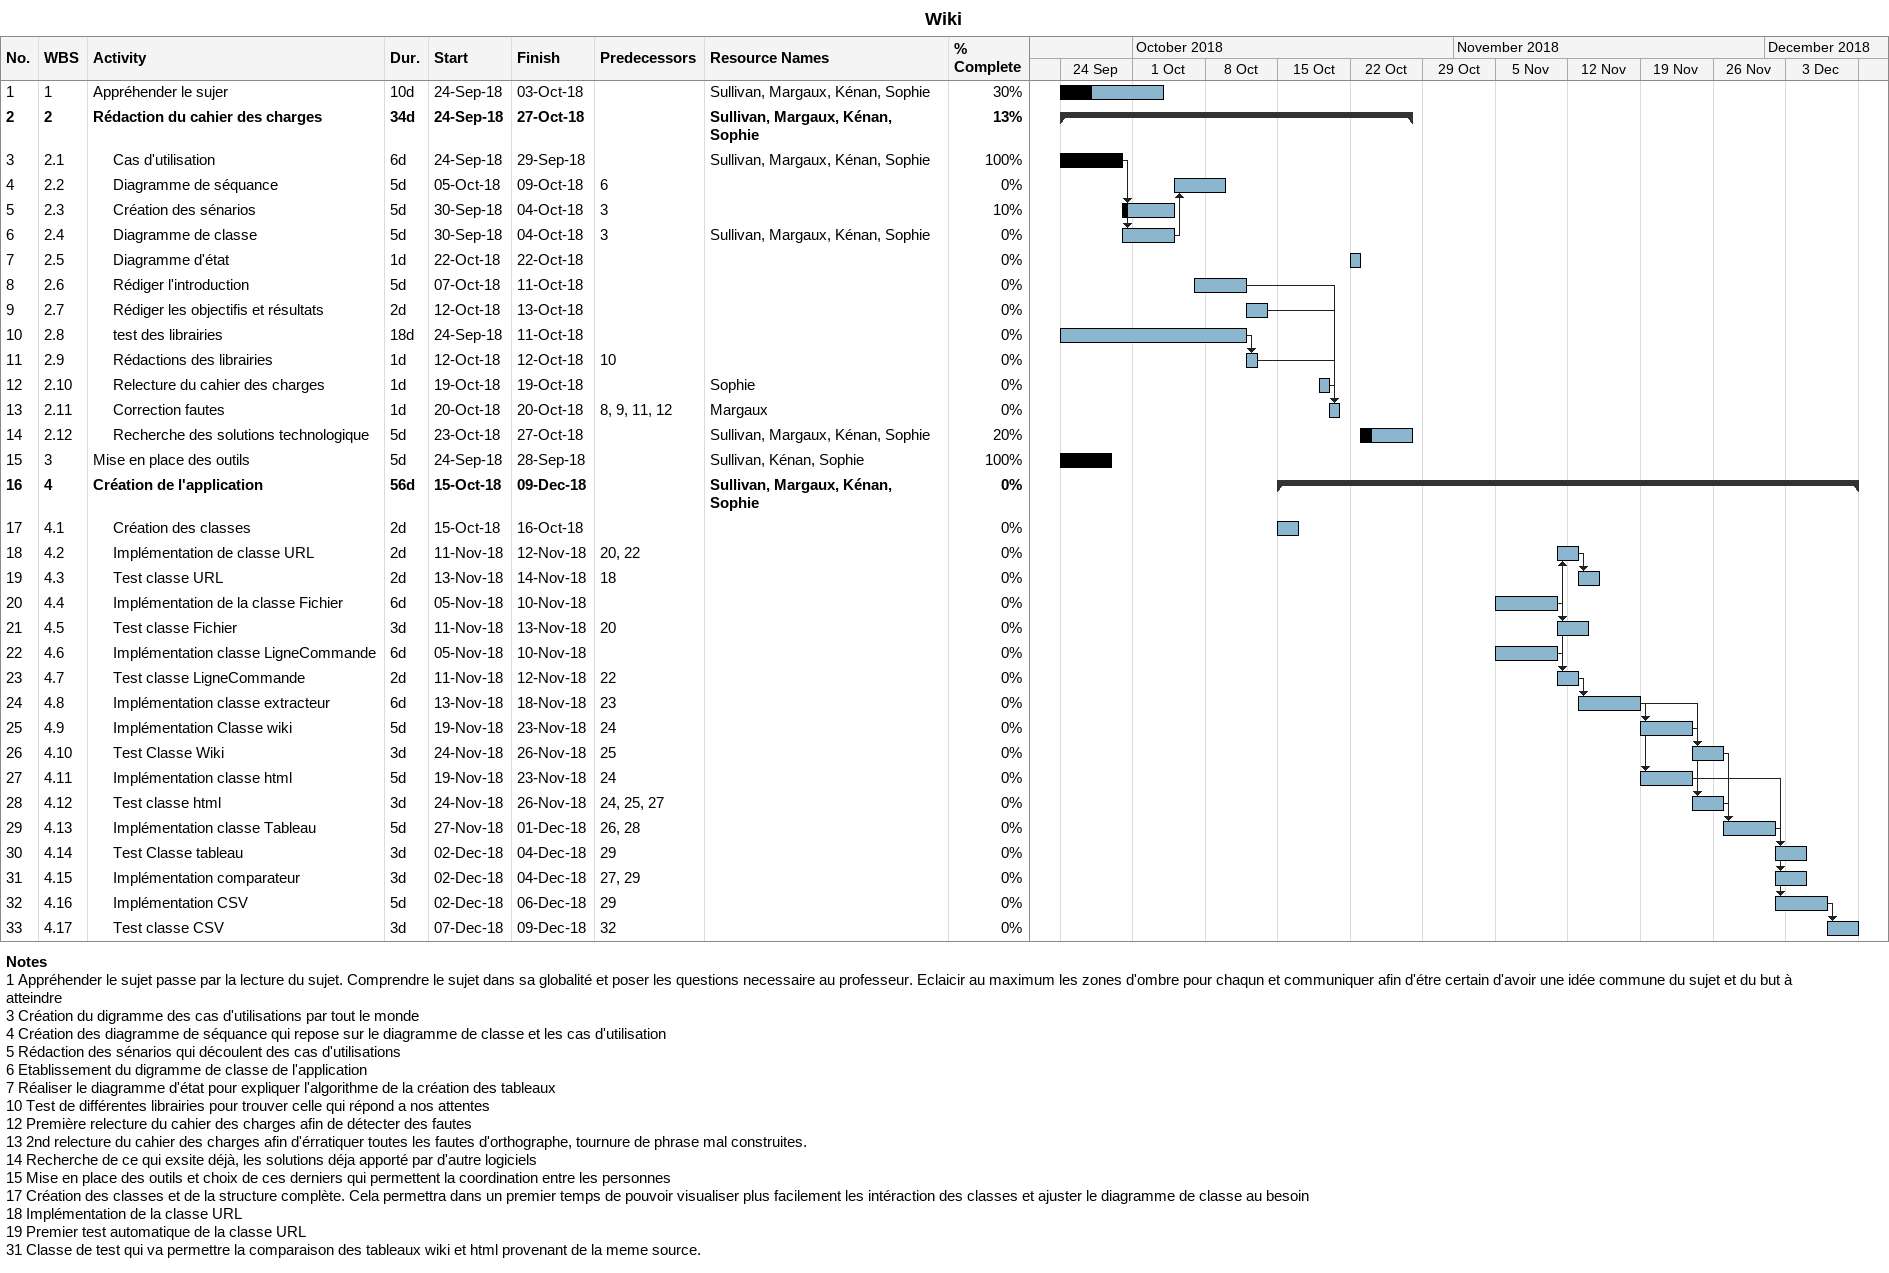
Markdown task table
Wiki

| ID | WBS | Task | Duration | Start | Finish | Predecessors | Resources | % complete |
|---|---|---|---|---|---|---|---|---|
| 1 | 1 | Appréhender le sujer | 10d | 2018-09-24 | 2018-10-03 |  | Sullivan, Margaux, Kénan, Sophie | 30 |
| 2 | 2 | **Rédaction du cahier des charges** | 34d | 2018-09-24 | 2018-10-27 |  | Sullivan, Margaux, Kénan, Sophie | 13 |
| 3 | 2.1 | Cas d'utilisation | 6d | 2018-09-24 | 2018-09-29 |  | Sullivan, Margaux, Kénan, Sophie | 100 |
| 4 | 2.2 | Diagramme de séquance | 5d | 2018-10-05 | 2018-10-09 | 6 |  | 0 |
| 5 | 2.3 | Création des sénarios | 5d | 2018-09-30 | 2018-10-04 | 3 |  | 10 |
| 6 | 2.4 | Diagramme de classe | 5d | 2018-09-30 | 2018-10-04 | 3 | Sullivan, Margaux, Kénan, Sophie | 0 |
| 7 | 2.5 | Diagramme d'état | 1d | 2018-10-22 | 2018-10-22 |  |  | 0 |
| 8 | 2.6 | Rédiger l'introduction | 5d | 2018-10-07 | 2018-10-11 |  |  | 0 |
| 9 | 2.7 | Rédiger les objectifis et résultats | 2d | 2018-10-12 | 2018-10-13 |  |  | 0 |
| 10 | 2.8 | test des librairies | 18d | 2018-09-24 | 2018-10-11 |  |  | 0 |
| 11 | 2.9 | Rédactions des librairies | 1d | 2018-10-12 | 2018-10-12 | 10 |  | 0 |
| 12 | 2.10 | Relecture du cahier des charges | 1d | 2018-10-19 | 2018-10-19 |  | Sophie | 0 |
| 13 | 2.11 | Correction fautes | 1d | 2018-10-20 | 2018-10-20 | 8, 9, 11, 12 | Margaux | 0 |
| 14 | 2.12 | Recherche des solutions technologique | 5d | 2018-10-23 | 2018-10-27 |  | Sullivan, Margaux, Kénan, Sophie | 20 |
| 15 | 3 | Mise en place des outils | 5d | 2018-09-24 | 2018-09-28 |  | Sullivan, Kénan, Sophie | 100 |
| 16 | 4 | **Création de l'application** | 56d | 2018-10-15 | 2018-12-09 |  | Sullivan, Margaux, Kénan, Sophie | 0 |
| 17 | 4.1 | Création des classes | 2d | 2018-10-15 | 2018-10-16 |  |  | 0 |
| 18 | 4.2 | Implémentation de classe URL | 2d | 2018-11-11 | 2018-11-12 | 20, 22 |  | 0 |
| 19 | 4.3 | Test classe URL | 2d | 2018-11-13 | 2018-11-14 | 18 |  | 0 |
| 20 | 4.4 | Implémentation de la classe Fichier | 6d | 2018-11-05 | 2018-11-10 |  |  | 0 |
| 21 | 4.5 | Test classe Fichier | 3d | 2018-11-11 | 2018-11-13 | 20 |  | 0 |
| 22 | 4.6 | Implémentation classe LigneCommande | 6d | 2018-11-05 | 2018-11-10 |  |  | 0 |
| 23 | 4.7 | Test classe LigneCommande | 2d | 2018-11-11 | 2018-11-12 | 22 |  | 0 |
| 24 | 4.8 | Implémentation classe extracteur | 6d | 2018-11-13 | 2018-11-18 | 23 |  | 0 |
| 25 | 4.9 | Implémentation Classe wiki | 5d | 2018-11-19 | 2018-11-23 | 24 |  | 0 |
| 26 | 4.10 | Test Classe Wiki | 3d | 2018-11-24 | 2018-11-26 | 25 |  | 0 |
| 27 | 4.11 | Implémentation classe html | 5d | 2018-11-19 | 2018-11-23 | 24 |  | 0 |
| 28 | 4.12 | Test classe html | 3d | 2018-11-24 | 2018-11-26 | 24, 25, 27 |  | 0 |
| 29 | 4.13 | Implémentation classe Tableau | 5d | 2018-11-27 | 2018-12-01 | 26, 28 |  | 0 |
| 30 | 4.14 | Test Classe tableau | 3d | 2018-12-02 | 2018-12-04 | 29 |  | 0 |
| 31 | 4.15 | Implémentation comparateur | 3d | 2018-12-02 | 2018-12-04 | 27, 29 |  | 0 |
| 32 | 4.16 | Implémentation CSV | 5d | 2018-12-02 | 2018-12-06 | 29 |  | 0 |
| 33 | 4.17 | Test classe CSV | 3d | 2018-12-07 | 2018-12-09 | 32 |  | 0 |

Notes
- 1: Appréhender le sujet passe par la lecture du sujet. Comprendre le sujet dans sa globalité et poser les questions necessaire au professeur. Eclaicir au maximum les zones d'ombre pour chaqun et communiquer afin d'étre certain d'avoir une idée commune du sujet et du but à atteindre
- 3: Création du digramme des cas d'utilisations par tout le monde
- 4: Création des diagramme de séquance qui repose sur le diagramme de classe et les cas d'utilisation
- 5: Rédaction des sénarios qui découlent des cas d'utilisations
- 6: Etablissement du digramme de classe de l'application
- 7: Réaliser le diagramme d'état pour expliquer l'algorithme de la création des tableaux
- 10: Test de différentes librairies pour trouver celle qui répond a nos attentes
- 12: Première relecture du cahier des charges afin de détecter des fautes
- 13: 2nd relecture du cahier des charges afin d'érratiquer toutes les fautes d'orthographe, tournure de phrase mal construites.
- 14: Recherche de ce qui exsite déjà, les solutions déja apporté par d'autre logiciels
- 15: Mise en place des outils et choix de ces derniers qui permettent la coordination entre les personnes
- 17: Création des classes et de la structure complète. Cela permettra dans un premier temps de pouvoir visualiser plus facilement les intéraction des classes et ajuster le diagramme de classe au besoin
- 18: Implémentation de la classe URL
- 19: Premier test automatique de la classe URL
- 31: Classe de test qui va permettre la comparaison des tableaux wiki et html provenant de la meme source.
